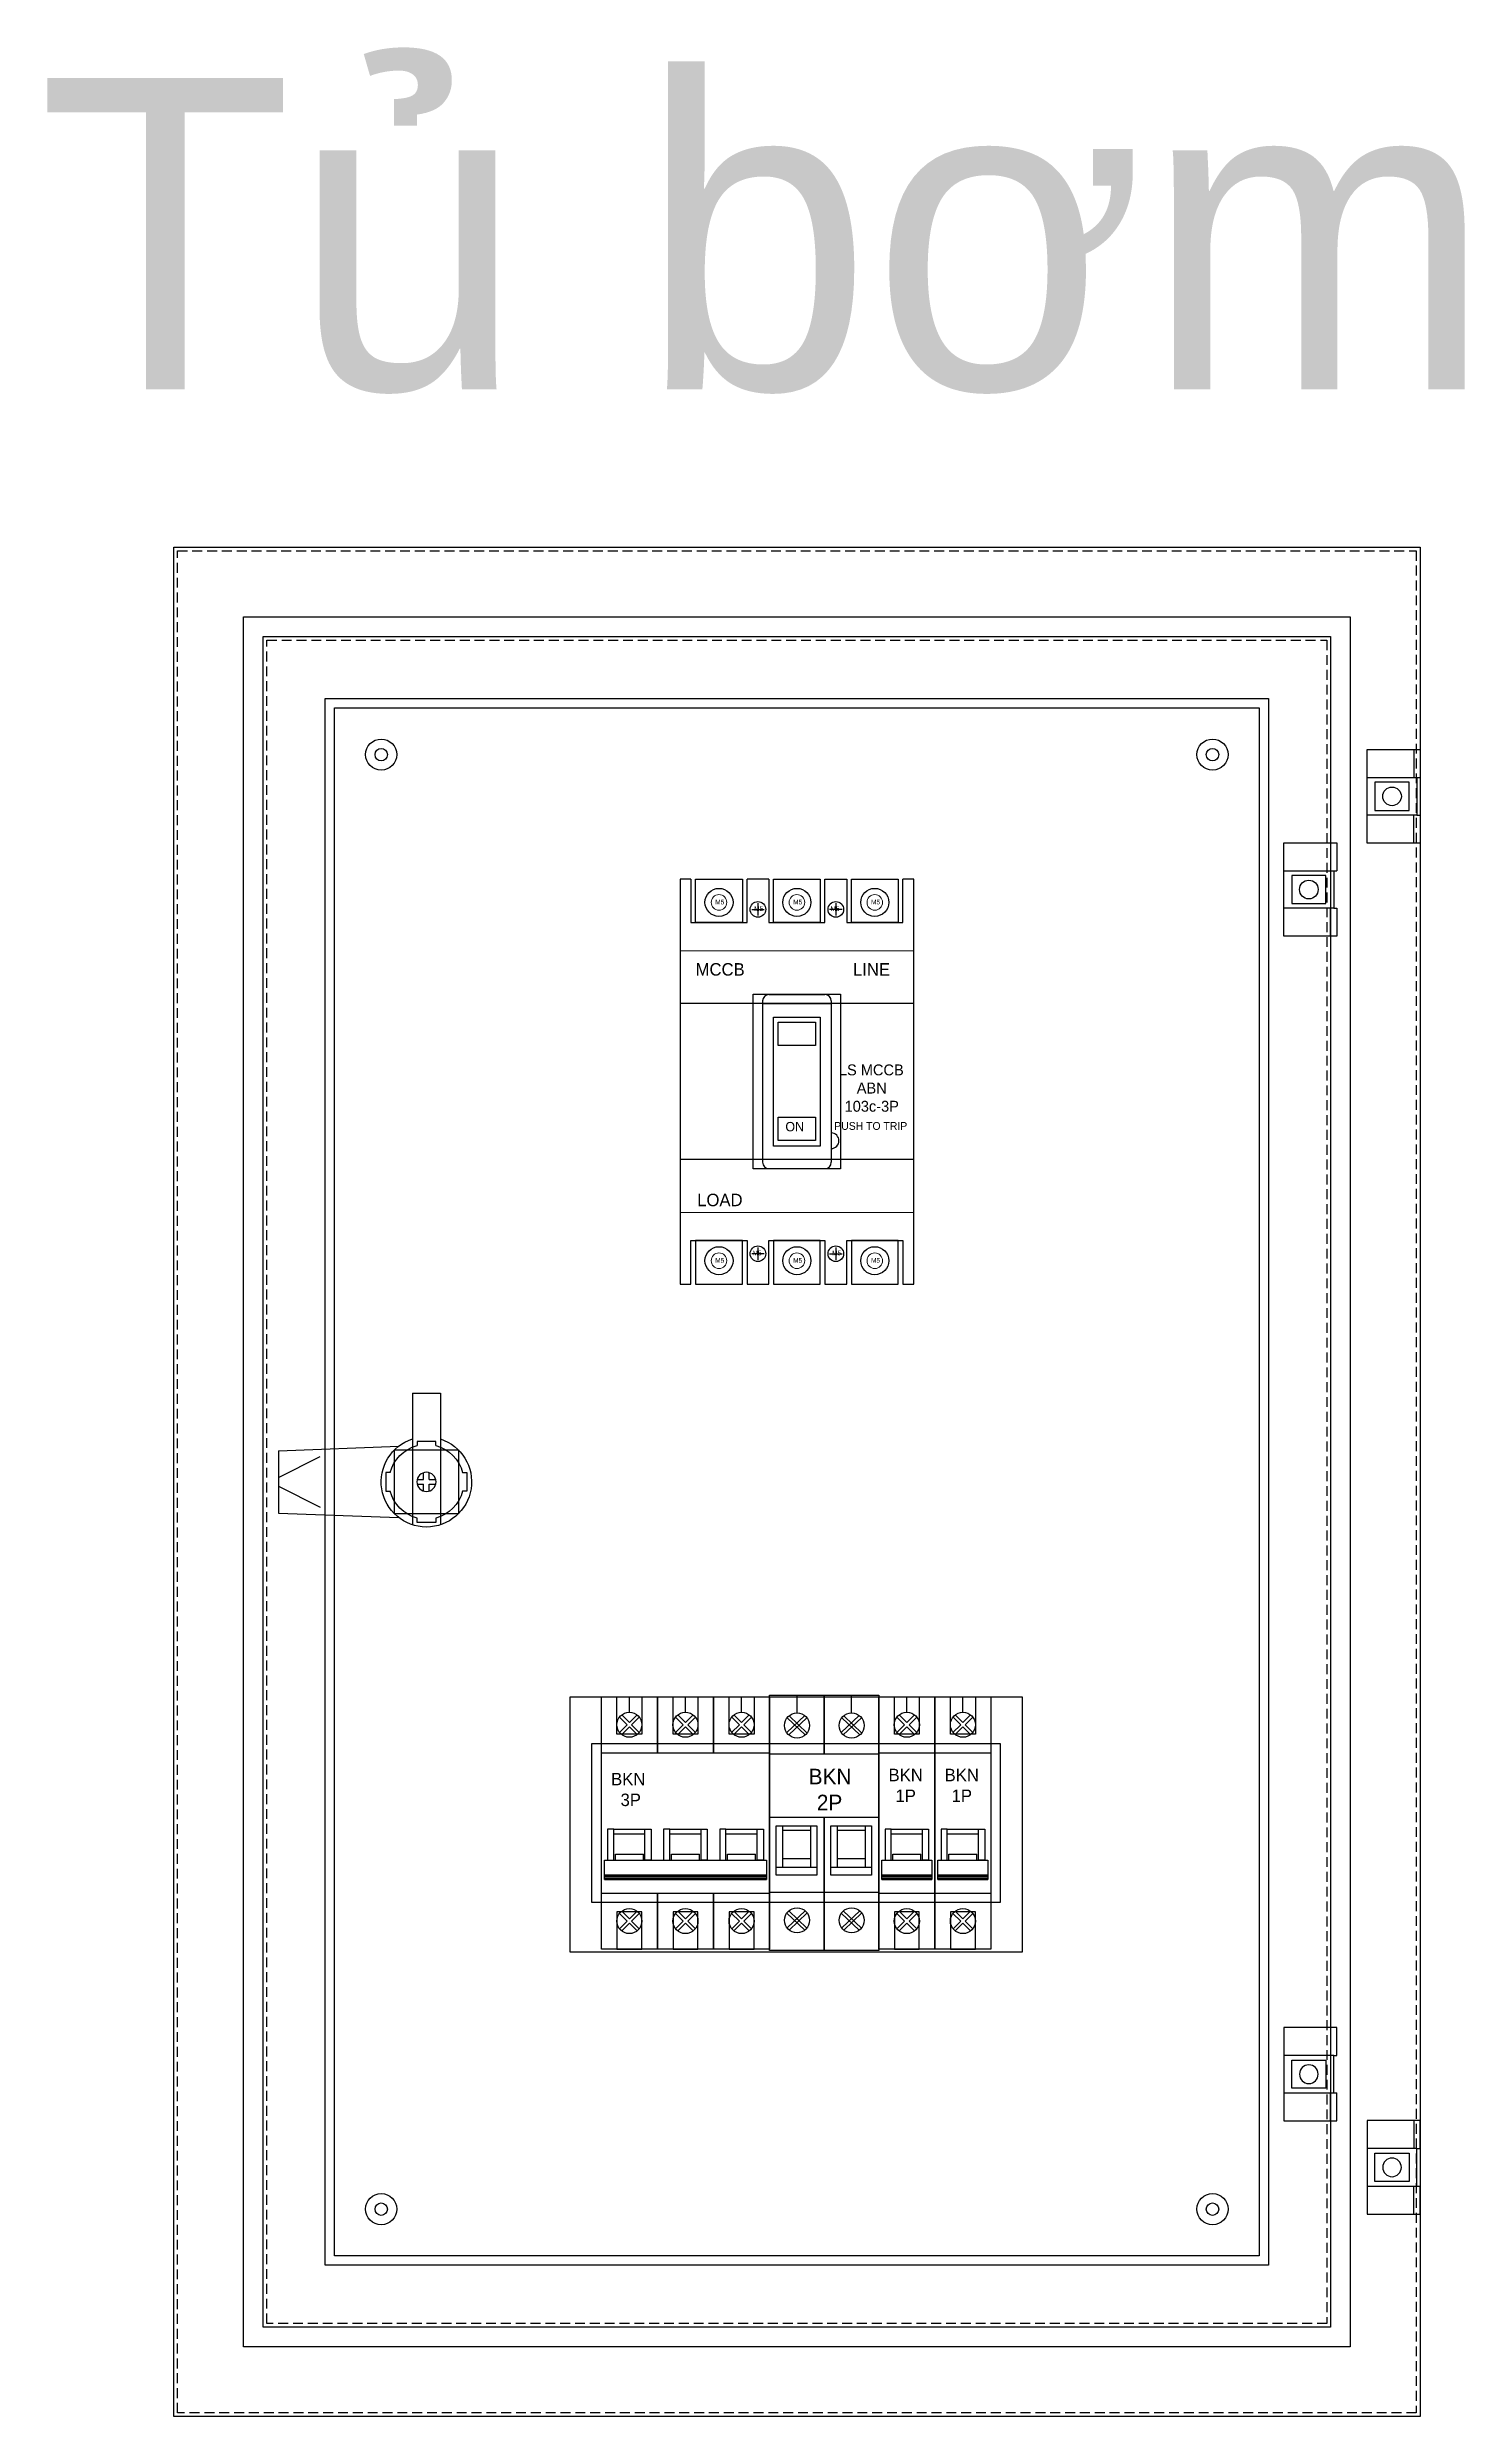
# Model space of a CAD drawing. Header units: millimetres. Extents: x 0 to 4348, y 0 to 3082.
# Drawn here: x 1069 to 1523, y 842 to 1602 of the extents above; entities that cross this region are included whole.
import ezdxf

# ---------------------------------------------------------------- set-up
doc = ezdxf.new("R2010")
doc.units = ezdxf.units.MM
doc.linetypes.add('HIDDEN2', pattern=[4.7625, 3.175, -1.5875])
doc.layers.add('E_Electrical Equipment', color=35, linetype='Continuous', lineweight=5)
doc.layers.add('HEATER', color=1, linetype='Continuous')

# ---------------------------------------------------------------- blocks, each defined once
blk = doc.blocks.new('HL003-2-2')
at = {"color": 1}
for p, q in [((15, 21), (15, 12)), ((16, 12), (17, 12)), ((15, -9), (15, 0)), ((16, 0), (17, 0))]:
    blk.add_line(p, q, dxfattribs=at)
blk.add_lwpolyline([(17, 0), (17, -9), (0, -9), (0, 21), (17, 21), (17, 12)], dxfattribs=at)
blk.add_lwpolyline([(0, 12), (16, 12), (16, 0), (0, 0)], close=True, dxfattribs=at)
blk.add_circle((8, 6), 3, dxfattribs=at)
blk = doc.blocks.new('BKN 1P')
at = {"color": 7}
for p, q in [((9, -4.98), (9, 0)), ((8.29, -8.99), (5.83, -6.53)), ((9, -8.28), (6.54, -5.82)), ((9, -8.28), (11.46, -5.82)), ((9.71, -8.99), (12.17, -6.53)), ((5.82, -11.46), (8.29, -8.99)), ((6.53, -12.17), (9, -9.7)), ((11.47, -12.17), (9, -9.7)), ((12.18, -11.46), (9.71, -8.99)), ((0, -18), (18, -18)), ((4, -42.5), (14, -42.5)), ((4, -44), (14, -44)), ((4.5, -52.48), (4.5, -50.48)), ((4.5, -50.48), (13.5, -50.48)), ((13.5, -52.48), (13.5, -50.48)), ((1, -57.12), (17, -57.12)), ((1, -57.62), (17, -57.62)), ((1, -58.12), (17, -58.12)), ((1, -58.62), (17, -58.62)), ((0, -63), (18, -63)), ((5.82, -69.54), (8.29, -72.01)), ((8.29, -72.01), (5.83, -74.47)), ((6.53, -68.83), (9, -71.3)), ((9, -72.72), (6.54, -75.18)), ((11.47, -68.83), (9, -71.3)), ((9, -72.72), (11.46, -75.18)), ((12.18, -69.54), (9.71, -72.01)), ((9.71, -72.01), (12.17, -74.47))]:
    blk.add_line(p, q, dxfattribs=at)
for points in [[(0, 0), (18, 0), (18, -81), (0, -81)], [(4, -42.5), (2, -42.5), (2, -52.48), (4, -52.48)], [(14, -42.5), (16, -42.5), (16, -52.48), (14, -52.48)], [(1, -52.48), (17, -52.48), (17, -58.62), (1, -58.62)]]:
    blk.add_lwpolyline(points, close=True, dxfattribs=at)
at = {"color": 1}
for points in [[(5, 0), (13, 0), (13, -12), (5, -12)], [(5, -81), (13, -81), (13, -69), (5, -69)]]:
    blk.add_lwpolyline(points, close=True, dxfattribs=at)
at = {"color": 7}
for centre in [(9, -9), (9, -72)]:
    blk.add_circle(centre, 4.02, dxfattribs=at)
at = {"insert": (8.64, -28.45), "char_height": 4, "attachment_point": 5}
blk.add_mtext_dynamic_manual_height_columns('{\\C1;BKN\\P1P}', width=17.2714, gutter_width=1, heights=[0], dxfattribs=at)
blk = doc.blocks.new('SDGFGHGHG')
at = {"layer": 'HEATER'}
for p, q in [((860892.94, 570780.52), (860931.57, 570781.99)), ((860892.94, 570760.52), (860892.94, 570780.52)), ((860892.94, 570771.9), (860906.33, 570778.66)), ((860935.94, 570742.02), (860935.94, 570784.31)), ((860944.94, 570742.02), (860944.94, 570784.31)), ((860892.94, 570769.15), (860906.33, 570762.38)), ((860937.46, 570771.28), (860939.54, 570771.28)), ((860937.46, 570769.77), (860939.54, 570769.77)), ((860939.54, 570773.47), (860939.54, 570771.28)), ((860939.54, 570769.77), (860939.54, 570767.58)), ((860941.34, 570773.47), (860941.34, 570771.28)), ((860941.34, 570771.28), (860943.43, 570771.28)), ((860941.34, 570769.77), (860941.34, 570767.58)), ((860941.34, 570769.77), (860943.43, 570769.77)), ((860892.94, 570760.52), (860931.57, 570759.05)), ((860935.94, 570742.02), (860944.94, 570742.02))]:
    blk.add_line(p, q, dxfattribs=at)
blk.add_circle((860940.44, 570770.52), 3.08, dxfattribs=at)
blk.add_arc((860940.44, 570770.52), 14.5, 288.08001, 251.91999, dxfattribs=at)
blk = doc.blocks.new('SĐFHGGH')
at = {"layer": 'HEATER'}
for points in [[(860943.44, 570717.03), (860943.44, 570718.41), (860937.44, 570718.41), (860937.44, 570717.03)], [(860928.83, 570702.41), (860927.44, 570702.41), (860927.44, 570708.41), (860928.83, 570708.41)], [(860952.06, 570702.41), (860953.44, 570702.41), (860953.44, 570708.41), (860952.06, 570708.41)], [(860943.44, 570693.79), (860943.44, 570692.41), (860937.44, 570692.41), (860937.44, 570693.79)]]:
    blk.add_lwpolyline(points, dxfattribs=at)
for start, end in [(104.47751, 165.52249), (14.47751, 75.52249), (194.47751, 255.52249), (284.47751, 345.52249)]:
    blk.add_arc((860940.44, 570705.41), 12, start, end, dxfattribs=at)
blk = doc.blocks.new('MS722')
for name, p in [('SDGFGHGHG', (-860940.44, -570770.52)), ('SĐFHGGH', (-860940.44, -570705.41))]:
    blk.add_blockref(name, p)
blk = doc.blocks.new('BKN 2P')
at = {"color": 7}
for p, q in [((8.81, -5.73), (8.81, 0)), ((26.33, -5.73), (26.33, 0)), ((5.49, -12), (11.27, -6.57)), ((5.64, -7.27), (11.44, -12.78)), ((6.14, -12.75), (11.95, -7.24)), ((6.33, -6.58), (12.03, -12.15)), ((23.01, -12), (28.79, -6.57)), ((23.16, -7.27), (28.96, -12.78)), ((23.66, -12.75), (29.47, -7.24)), ((23.86, -6.58), (29.55, -12.15)), ((0, -18.81), (17.52, -18.81)), ((17.52, -18.81), (35.04, -18.81)), ((4.14, -41.89), (4.14, -55.23)), ((4.14, -43.33), (13.15, -43.33)), ((13.15, -41.89), (13.15, -55.23)), ((21.66, -41.89), (21.66, -55.23)), ((21.66, -43.33), (30.67, -43.33)), ((30.67, -41.89), (30.67, -55.23)), ((4.14, -52.38), (13.15, -52.38)), ((21.66, -52.38), (30.67, -52.38)), ((2.12, -55.23), (15.17, -55.23)), ((19.64, -55.23), (32.69, -55.23)), ((0, -63.19), (17.52, -63.19)), ((17.52, -63.19), (35.04, -63.19)), ((5.49, -69.99), (11.27, -75.42)), ((5.64, -74.72), (11.44, -69.22)), ((6.14, -69.25), (11.95, -74.76)), ((6.33, -75.42), (12.03, -69.85)), ((23.01, -69.99), (28.79, -75.42)), ((23.16, -74.72), (28.96, -69.22)), ((23.66, -69.25), (29.47, -74.76)), ((23.86, -75.42), (29.55, -69.85))]:
    blk.add_line(p, q, dxfattribs=at)
blk.add_line((0, -39.16), (35.04, -39.16))
for points in [[(17.52, -39.16), (17.52, -81.99), (0, -81.99), (0, 0), (17.52, 0), (17.52, -18.81)], [(17.52, -18.81), (17.52, 0), (35.04, 0), (35.04, -81.99), (17.52, -81.99), (17.52, -39.16)]]:
    blk.add_lwpolyline(points, dxfattribs=at)
for points in [[(2.12, -41.89), (15.17, -41.89), (15.17, -57.72), (2.12, -57.72)], [(19.64, -41.89), (32.69, -41.89), (32.69, -57.72), (19.64, -57.72)]]:
    blk.add_lwpolyline(points, close=True, dxfattribs=at)
for centre in [(8.81, -9.74), (26.33, -9.74), (8.81, -72.25), (26.33, -72.25)]:
    blk.add_circle(centre, 4.02, dxfattribs=at)
at = {"insert": (10.54, -23.61), "char_height": 5, "attachment_point": 1}
blk.add_mtext_dynamic_manual_height_columns('\\pi1.99689;{\\C1;BKN\\P\\pi4.61796;2P}', width=17.2714, gutter_width=1, heights=[0], dxfattribs=at)
blk = doc.blocks.new('CB LS 30AF 3P')
at = {"lineweight": 30}
blk.add_line((46.5, 0), (53.5, 0), dxfattribs=at)
at = {"color": 4}
for p, q in [((23, -9.75), (27, -9.75)), ((25, -7.75), (25, -11.75)), ((52, -9.75), (48, -9.75)), ((50, -7.75), (50, -11.75)), ((27, -120.25), (23, -120.25)), ((25, -118.25), (25, -122.25)), ((48, -120.25), (52, -120.25)), ((50, -118.25), (50, -122.25))]:
    blk.add_line(p, q, dxfattribs=at)
for p, q in [((28.5, -37.09), (46.5, -37.09)), ((75, -40), (0, -40)), ((26.5, -39.09), (26.5, -90.91)), ((26.5, -40), (48.5, -40)), ((30, -44.29), (45, -44.29)), ((30, -85.71), (30, -44.29)), ((45, -44.29), (45, -85.71)), ((48.5, -39.09), (48.5, -90.91)), ((31.5, -45.91), (43.5, -45.91)), ((31.5, -53.41), (31.5, -45.91)), ((43.5, -45.91), (43.5, -53.41)), ((43.5, -53.41), (31.5, -53.41)), ((31.5, -76.41), (43.5, -76.41)), ((31.5, -83.91), (31.5, -76.41)), ((43.5, -76.41), (43.5, -83.91)), ((75, -90), (0, -90)), ((45, -85.71), (30, -85.71)), ((43.5, -83.91), (31.5, -83.91)), ((28.5, -92.91), (46.5, -92.91))]:
    blk.add_line(p, q)
at = {"lineweight": 30}
for points in [[(3.5, 0), (0, 0), (0, -130), (3.5, -130)], [(3.5, 0), (3.5, -14), (21.5, -14), (21.5, 0)], [(28.5, 0), (21.5, 0)], [(28.5, 0), (28.5, -14), (46.5, -14), (46.5, 0)], [(53.5, 0), (53.5, -14), (71.5, -14), (71.5, 0)], [(71.5, -130), (75, -130), (75, 0), (71.5, 0)], [(3.5, -130), (3.5, -116), (21.5, -116), (21.5, -130)], [(28.5, -130), (28.5, -116), (46.5, -116), (46.5, -130)], [(53.5, -130), (53.5, -116), (71.5, -116), (71.5, -130)], [(21.5, -130), (28.5, -130)], [(46.5, -130), (53.5, -130)]]:
    blk.add_lwpolyline(points, dxfattribs=at)
for centre, radius, start, end in [((28.5, -39.09), 2, 90, 180), ((46.5, -39.09), 2, 0, 90), ((48.5, -84), 2.5, 270, 90), ((28.5, -90.91), 2, 180, 270), ((46.5, -90.91), 2, 270, 0)]:
    blk.add_arc(centre, radius, start, end)
at = {"layer": 'E_Electrical Equipment', "color": 0}
for p, q in [((21.5, 0), (28.5, 0)), ((75, -23), (0, -23)), ((75, -107), (0, -107)), ((21.5, -130), (28.5, -130)), ((46.5, -130), (53.5, -130))]:
    blk.add_line(p, q, dxfattribs=at)
for centre in [(12.5, -7.5), (37.5, -7.5), (62.5, -7.5), (12.5, -122.5), (37.5, -122.5), (62.5, -122.5)]:
    blk.add_circle(centre, 2.5, dxfattribs=at)
blk.add_text('ON', height=3).set_placement((33.8, -80.97))
at = {"color": 3, "char_height": 1.5, "attachment_point": 1}
for insert in [(11.31, -6.63), (36.31, -6.63), (61.31, -6.63), (11.31, -121.63), (36.31, -121.63), (61.31, -121.63)]:
    blk.add_mtext_dynamic_manual_height_columns('{\\C7;M5}', width=4.3385, gutter_width=1, heights=[0], dxfattribs=dict(at, insert=insert))
at = {"color": 1, "char_height": 1.5}
for insert, attachment_point in [((23.81, -8.76), 1), ((51.19, -8.76), 3), ((26.19, -119.26), 3), ((48.81, -119.26), 1)]:
    blk.add_mtext_dynamic_manual_height_columns('M5', width=4.3385, gutter_width=1, heights=[0], dxfattribs=dict(at, insert=insert, attachment_point=attachment_point))
at = {"attachment_point": 1}
for s, width, insert, char_height in [('MCCB', 14.0775, (5, -27), 4), ('LINE', 14.0775, (55.5, -27), 4), ('PUSH TO TRIP', 37.6575, (49.5, -78), 2.5), ('LOAD', 14.0775, (5.5, -101), 4)]:
    blk.add_mtext_dynamic_manual_height_columns(s, width=width, gutter_width=1, heights=[0], dxfattribs=dict(at, insert=insert, char_height=char_height))
blk = doc.blocks.new('LS 100AF 3P')
at = {"color": 1}
for points in [[(5, 0), (20, 0), (20, -14), (5, -14)], [(5, -130), (20, -130), (20, -116), (5, -116)]]:
    blk.add_lwpolyline(points, close=True, dxfattribs=at)
at = {"color": 2}
for points in [[(30, 0), (45, 0), (45, -14), (30, -14)], [(30, -130), (45, -130), (45, -116), (30, -116)]]:
    blk.add_lwpolyline(points, close=True, dxfattribs=at)
at = {"color": 5}
for points in [[(55, 0), (70, 0), (70, -14), (55, -14)], [(55, -130), (70, -130), (70, -116), (55, -116)]]:
    blk.add_lwpolyline(points, close=True, dxfattribs=at)
at = {"color": 1}
for centre in [(12.5, -7.5), (12.5, -122.5)]:
    blk.add_circle(centre, 4.5, dxfattribs=at)
at = {"color": 4}
for centre in [(25, -9.75), (50, -9.75), (25, -120.25), (50, -120.25)]:
    blk.add_circle(centre, 2.5, dxfattribs=at)
at = {"color": 2}
for centre in [(37.5, -7.5), (37.5, -122.5)]:
    blk.add_circle(centre, 4.5, dxfattribs=at)
at = {"color": 5}
for centre in [(62.5, -7.5), (62.5, -122.5)]:
    blk.add_circle(centre, 4.5, dxfattribs=at)
blk.add_blockref('CB LS 30AF 3P', (0, 0))
at = {"insert": (42.7, -59.51), "char_height": 3.5, "attachment_point": 1}
blk.add_mtext_dynamic_manual_height_columns('\\pi8.28487;{\\C1;LS MCCB\\P\\pi14.01713;ABN\\P\\pi10.11007;103c-3P}', width=37.6867, gutter_width=1, heights=[0], dxfattribs=at)
blk = doc.blocks.new('BKN 3P')
at = {"color": 7}
for p, q in [((9, -4.98), (9, 0)), ((27, -4.98), (27, 0)), ((45, -4.98), (45, 0)), ((8.29, -8.99), (5.83, -6.53)), ((9, -8.28), (6.54, -5.82)), ((9, -8.28), (11.46, -5.82)), ((9.71, -8.99), (12.17, -6.53)), ((26.29, -8.99), (23.83, -6.53)), ((27, -8.28), (24.54, -5.82)), ((27, -8.28), (29.46, -5.82)), ((27.71, -8.99), (30.17, -6.53)), ((44.29, -8.99), (41.83, -6.53)), ((45, -8.28), (42.54, -5.82)), ((45, -8.28), (47.46, -5.82)), ((45.71, -8.99), (48.17, -6.53)), ((5.82, -11.46), (8.29, -8.99)), ((6.53, -12.17), (9, -9.7)), ((11.47, -12.17), (9, -9.7)), ((12.18, -11.46), (9.71, -8.99)), ((23.82, -11.46), (26.29, -8.99)), ((24.53, -12.17), (27, -9.7)), ((29.47, -12.17), (27, -9.7)), ((30.18, -11.46), (27.71, -8.99)), ((41.82, -11.46), (44.29, -8.99)), ((42.53, -12.17), (45, -9.7)), ((47.47, -12.17), (45, -9.7)), ((48.18, -11.46), (45.71, -8.99)), ((0, -18), (18, -18)), ((18, -18), (36, -18)), ((36, -18), (54, -18)), ((4, -42.5), (14, -42.5)), ((4, -44), (14, -44)), ((22, -42.5), (32, -42.5)), ((22, -44), (32, -44)), ((40, -42.5), (50, -42.5)), ((40, -44), (50, -44)), ((4.5, -52.48), (4.5, -50.48)), ((4.5, -50.48), (13.5, -50.48)), ((13.5, -52.48), (13.5, -50.48)), ((22.5, -52.48), (22.5, -50.48)), ((22.5, -50.48), (31.5, -50.48)), ((31.5, -52.48), (31.5, -50.48)), ((40.5, -52.48), (40.5, -50.48)), ((40.5, -50.48), (49.5, -50.48)), ((49.5, -52.48), (49.5, -50.48)), ((1, -57.12), (53, -57.12)), ((1, -57.62), (53, -57.62)), ((1, -58.12), (53, -58.12)), ((1, -58.62), (53, -58.62)), ((0, -63), (18, -63)), ((18, -63), (36, -63)), ((36, -63), (54, -63)), ((5.82, -69.54), (8.29, -72.01)), ((8.29, -72.01), (5.83, -74.47)), ((6.53, -68.83), (9, -71.3)), ((9, -72.72), (6.54, -75.18)), ((11.47, -68.83), (9, -71.3)), ((9, -72.72), (11.46, -75.18)), ((12.18, -69.54), (9.71, -72.01)), ((9.71, -72.01), (12.17, -74.47)), ((23.82, -69.54), (26.29, -72.01)), ((26.29, -72.01), (23.83, -74.47)), ((24.53, -68.83), (27, -71.3)), ((27, -72.72), (24.54, -75.18)), ((29.47, -68.83), (27, -71.3)), ((27, -72.72), (29.46, -75.18)), ((30.18, -69.54), (27.71, -72.01)), ((27.71, -72.01), (30.17, -74.47)), ((41.82, -69.54), (44.29, -72.01)), ((44.29, -72.01), (41.83, -74.47)), ((42.53, -68.83), (45, -71.3)), ((45, -72.72), (42.54, -75.18)), ((47.47, -68.83), (45, -71.3)), ((45, -72.72), (47.46, -75.18)), ((48.18, -69.54), (45.71, -72.01)), ((45.71, -72.01), (48.17, -74.47))]:
    blk.add_line(p, q, dxfattribs=at)
for points in [[(18, -63), (18, -81), (0, -81), (0, 0), (18, 0), (18, -18)], [(18, -18), (18, 0), (36, 0), (36, -18)], [(36, -18), (36, 0), (54, 0), (54, -81), (36, -81), (36, -63)], [(36, -63), (36, -81), (18, -81), (18, -63)]]:
    blk.add_lwpolyline(points, dxfattribs=at)
at = {"color": 1}
for points in [[(5, 0), (13, 0), (13, -12), (5, -12)], [(23, 0), (31, 0), (31, -12), (23, -12)], [(41, 0), (49, 0), (49, -12), (41, -12)], [(5, -81), (13, -81), (13, -69), (5, -69)], [(23, -81), (31, -81), (31, -69), (23, -69)], [(41, -81), (49, -81), (49, -69), (41, -69)]]:
    blk.add_lwpolyline(points, close=True, dxfattribs=at)
at = {"color": 7}
for points in [[(4, -42.5), (2, -42.5), (2, -52.48), (4, -52.48)], [(14, -42.5), (16, -42.5), (16, -52.48), (14, -52.48)], [(22, -42.5), (20, -42.5), (20, -52.48), (22, -52.48)], [(32, -42.5), (34, -42.5), (34, -52.48), (32, -52.48)], [(40, -42.5), (38, -42.5), (38, -52.48), (40, -52.48)], [(50, -42.5), (52, -42.5), (52, -52.48), (50, -52.48)], [(1, -52.48), (53, -52.48), (53, -58.62), (1, -58.62)]]:
    blk.add_lwpolyline(points, close=True, dxfattribs=at)
for centre in [(9, -9), (27, -9), (45, -9), (9, -72), (27, -72), (45, -72)]:
    blk.add_circle(centre, 4.02, dxfattribs=at)
at = {"insert": (8.64, -29.79), "char_height": 4, "attachment_point": 5}
blk.add_mtext_dynamic_manual_height_columns('{\\C1;BKN\\P\\pi1.598;3P}', width=17.2714, gutter_width=1, heights=[0], dxfattribs=at)

msp = doc.modelspace()

# ---------------------------------------------------------------- linework, layer by layer
at = {"color": 7}
for points in [[(1109.05, 1441.88), (1509.05, 1441.88), (1509.05, 841.88), (1109.05, 841.88)], [(1131.45, 1419.48), (1486.65, 1419.48), (1486.65, 864.28), (1131.45, 864.28)]]:
    msp.add_lwpolyline(points, close=True, dxfattribs=at)
at = {"color": 7, "linetype": 'HIDDEN2'}
msp.add_lwpolyline([(1110.25, 1440.68), (1507.85, 1440.68), (1507.85, 843.08), (1110.25, 843.08)], close=True, dxfattribs=at)
at = {"color": 6}
msp.add_lwpolyline([(1137.75, 1413.18), (1480.35, 1413.18), (1480.35, 870.58), (1137.75, 870.58)], close=True, dxfattribs=at)
at = {"color": 6, "linetype": 'HIDDEN2'}
msp.add_lwpolyline([(1138.95, 1411.98), (1479.15, 1411.98), (1479.15, 871.78), (1138.95, 871.78)], close=True, dxfattribs=at)
at = {"color": 3}
msp.add_lwpolyline([(1157.65, 1393.28), (1460.45, 1393.28), (1460.45, 890.48), (1157.65, 890.48)], close=True, dxfattribs=at)
at = {"color": 1}
msp.add_lwpolyline([(1160.65, 1390.28), (1457.45, 1390.28), (1457.45, 893.48), (1160.65, 893.48)], close=True, dxfattribs=at)
at = {"color": 2}
for points in [[(1505.55, 1366.38), (1494.55, 1366.38), (1494.55, 1357.38), (1505.55, 1357.38)], [(1478.85, 1336.48), (1467.85, 1336.48), (1467.85, 1327.48), (1478.85, 1327.48)], [(1179.9, 1152.13), (1200.4, 1152.13), (1200.4, 1131.63), (1179.9, 1131.63)], [(1478.85, 947.28), (1467.85, 947.28), (1467.85, 956.28), (1478.85, 956.28)], [(1505.55, 917.38), (1494.55, 917.38), (1494.55, 926.38), (1505.55, 926.38)]]:
    msp.add_lwpolyline(points, close=True, dxfattribs=at)
at = {"color": 2, "ltscale": 3}
for points in [[(1295.05, 1298.35), (1323.05, 1298.35), (1323.05, 1242.35), (1295.05, 1242.35)], [(1243.29, 1057.92), (1374.33, 1057.92), (1374.33, 1006.92), (1243.29, 1006.92)]]:
    msp.add_lwpolyline(points, close=True, dxfattribs=at)
at = {"color": 252, "ltscale": 3}
msp.add_lwpolyline([(1236.29, 1072.92), (1381.33, 1072.92), (1381.33, 990.92), (1236.29, 990.92)], close=True, dxfattribs=at)
at = {"color": 2, "ltscale": 3}
for centre, radius in [((1175.65, 1375.28), 5), ((1175.65, 1375.28), 2), ((1442.45, 1375.28), 5), ((1442.45, 1375.28), 2), ((1175.65, 908.48), 5), ((1442.45, 908.48), 5), ((1175.65, 908.48), 2), ((1442.45, 908.48), 2)]:
    msp.add_circle(centre, radius, dxfattribs=at)

# ---------------------------------------------------------------- block references
at = {"color": 7}
for name, p in [('HL003-2-2', (1492.05, 1355.88)), ('HL003-2-2', (1465.35, 1325.98)), ('BKN 3P', (1246.29, 1072.92)), ('BKN 2P', (1300.29, 1073.42)), ('BKN 1P', (1335.33, 1072.92)), ('BKN 1P', (1353.33, 1072.92))]:
    msp.add_blockref(name, p, dxfattribs=at)
msp.add_blockref('LS 100AF 3P', (1271.55, 1335.35))
at = {"xscale": -1, "rotation": 180}
msp.add_blockref('MS722', (1190.15, 1141.88), dxfattribs=at)
at = {"color": 7, "xscale": -1, "rotation": 180}
for p in [(1465.35, 957.78), (1492.05, 927.88)]:
    msp.add_blockref('HL003-2-2', p, dxfattribs=at)

# ---------------------------------------------------------------- texts
at = {"color": 2, "insert": (1298.83, 1541.75), "char_height": 100, "width": 1000, "attachment_point": 5}
msp.add_mtext('Tủ bơm', dxfattribs=at)

doc.saveas('drawing.dxf')
